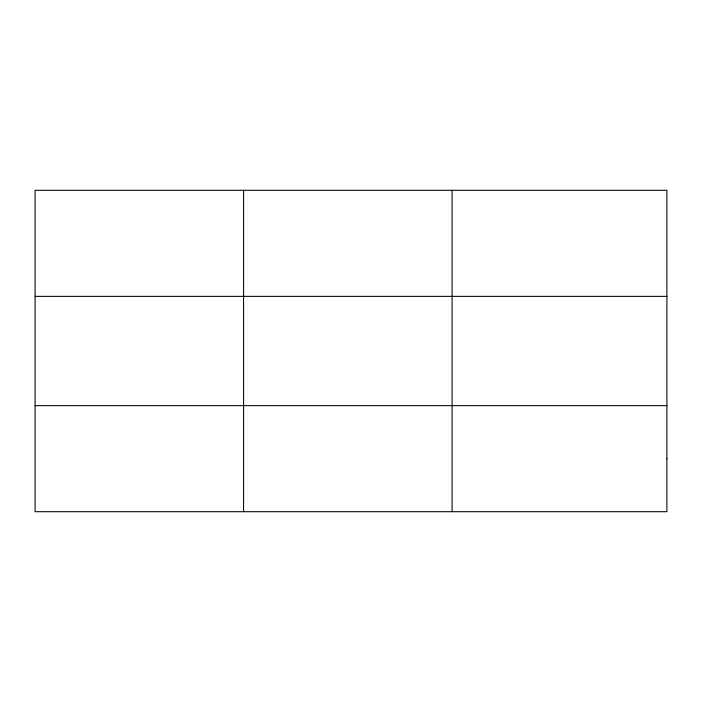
<?xml version="1.0" encoding="UTF-8"?>
<svg xmlns="http://www.w3.org/2000/svg" width="702" height="702" viewBox="0 0 702 702"><rect width="100%" height="100%" fill="white"/><g stroke="black" fill="none" stroke-linecap="round" stroke-linejoin="round"><path stroke-width="1.05" d="M243.594 511.697L243.594 190.303M452.088 511.697L452.088 190.303M35.1 296.367L666.9 296.367M35.1 405.633L666.9 405.633M666.9 458.669L666.9 511.697L35.1 511.697L35.1 190.303L666.9 190.303L666.9 458.669"/></g></svg>
